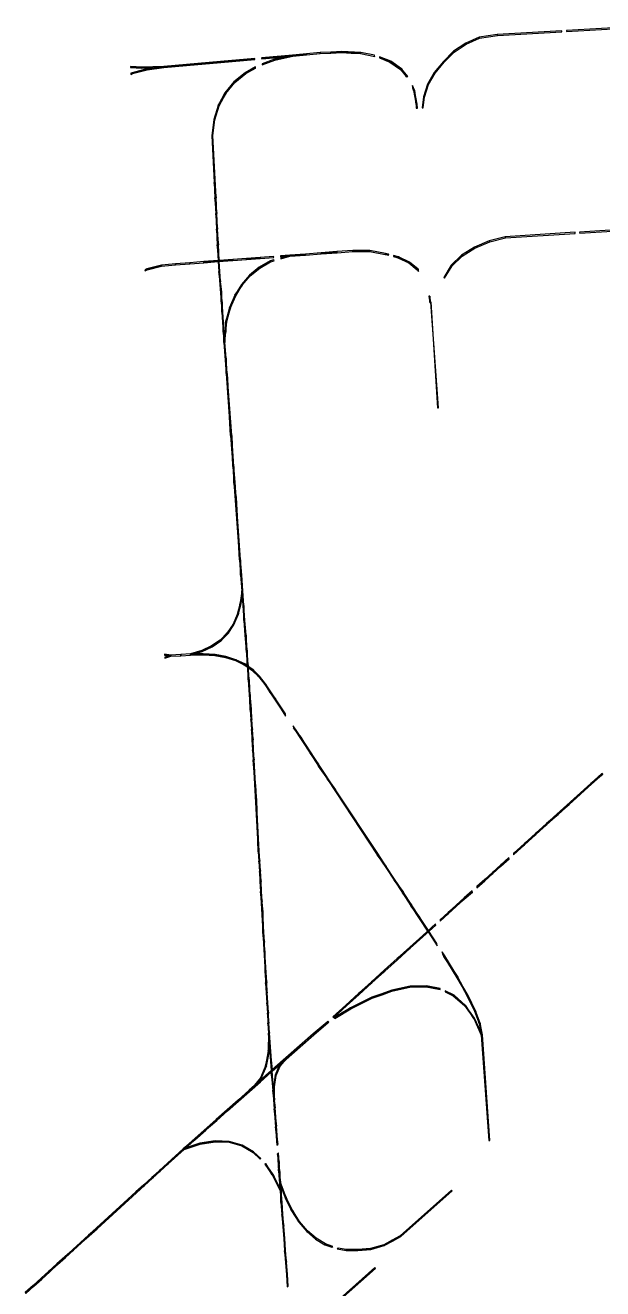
# Model space of a CAD drawing. Extents: x -9278 to 1674, y -8964 to 941.
# Drawn here: x -745 to 345, y -2228 to 159 of the extents above; entities that cross this region are included whole.
import ezdxf

# ---------------------------------------------------------------- set-up
doc = ezdxf.new("R2010")
doc.units = 0

msp = doc.modelspace()

# ---------------------------------------------------------------- linework, layer by layer
at = {"layer": 'mg_to_dxf', "color": 40}
for points in [[(146.27, 141.71), (146.48, 139.72), (268.38, 146.59), (268.26, 148.59)], [(276.96, 147.07), (453.09, 157), (453.13, 159), (276.83, 149.07)], [(63.53, 109.83), (64.81, 108.28), (87.6, 123.57), (86.63, 125.33)], [(86.63, 125.33), (87.6, 123.57), (112.38, 134.52), (111.82, 136.46)], [(111.82, 136.46), (112.38, 134.52), (146.48, 139.72), (146.27, 141.71)], [(-311.93, 96.5), (-333.41, 94.61), (-311.77, 94.5)], [(-276.43, 97.61), (-276.43, 97.61), (-269.64, 100.22), (-298.98, 97.64)], [(-276.43, 97.61), (-276.43, 97.61), (-298.98, 97.64), (-298.82, 95.64)], [(-276.43, 97.61), (-276.43, 97.61), (-254.04, 99.58), (-269.64, 100.22)], [(-240.29, 102.8), (-274.57, 94.78), (-240.16, 100.8)], [(-240.16, 100.8), (-274.57, 94.78), (-274.01, 92.89)], [(-240.29, 102.8), (-269.64, 100.22), (-254.04, 99.58)], [(-240.29, 102.8), (-214.23, 103.08), (-214.39, 105.08)], [(-240.16, 100.8), (-214.23, 103.08), (-240.29, 102.8)], [(-214.23, 103.08), (-188.3, 105.36), (-188.49, 107.35), (-214.39, 105.08)], [(-167.88, 108.38), (-188.49, 107.35), (-188.3, 105.36), (-167.94, 106.39)], [(-147.57, 107.41), (-167.88, 108.38), (-167.94, 106.39)], [(-147.28, 109.41), (-167.88, 108.38), (-147.57, 107.41)], [(-129.79, 106.43), (-147.28, 109.41), (-147.57, 107.41)], [(-112.01, 105.45), (-147.28, 109.41), (-129.79, 106.43)], [(-111.3, 107.4), (-147.28, 109.41), (-112.01, 105.45)], [(-85.36, 102.26), (-111.3, 107.4), (-112.01, 105.45), (-85.22, 100.19)], [(-56.39, 89.5), (-76.15, 99.55), (-75.99, 97.25)], [(-56.39, 89.5), (-55.01, 91.13), (-76.15, 99.55)], [(44.54, 90.55), (46.03, 89.21), (64.81, 108.28), (63.53, 109.83)], [(-524.63, 79.69), (-546.84, 81.28), (-546.72, 79.27)], [(-546.72, 79.27), (-524.92, 77.69), (-524.63, 79.69)], [(-543.69, 69.43), (-542.79, 67.58), (-515.57, 76.92)], [(-542.79, 67.58), (-515, 74.98), (-515.57, 76.92)], [(-524.92, 77.69), (-503.89, 78.56), (-524.63, 79.69)], [(-524.63, 79.69), (-503.89, 78.56), (-504.19, 80.54)], [(-515.57, 76.92), (-515, 74.98), (-483.75, 81.38)], [(-515, 74.98), (-483.56, 79.39), (-483.75, 81.38)], [(-504.19, 80.54), (-503.89, 78.56), (-483.75, 81.38)], [(-462.27, 83.27), (-483.75, 81.38), (-483.56, 79.39)], [(-462.09, 81.28), (-462.27, 83.27), (-483.56, 79.39)], [(-440.79, 85.16), (-462.27, 83.27), (-462.09, 81.28)], [(-440.61, 83.17), (-440.79, 85.16), (-462.09, 81.28)], [(-419.32, 87.05), (-440.79, 85.16), (-440.61, 83.17)], [(-376.19, 88.84), (-419.32, 87.05), (-440.61, 83.17)], [(-376.36, 90.83), (-419.32, 87.05), (-376.19, 88.84)], [(-354.89, 92.72), (-376.36, 90.83), (-354.72, 90.73)], [(-354.72, 90.73), (-376.36, 90.83), (-376.19, 88.84)], [(-333.41, 94.61), (-333.41, 94.61), (-354.89, 92.72), (-333.25, 92.61)], [(-333.25, 92.61), (-333.25, 92.61), (-354.89, 92.72), (-354.72, 90.73)], [(-311.77, 94.5), (-311.77, 94.5), (-333.41, 94.61), (-333.25, 92.61)], [(-330.07, 69.33), (-310.46, 78.04), (-310.63, 80.19)], [(-328.83, 67.79), (-310.46, 78.04), (-330.07, 69.33)], [(-274.57, 94.78), (-298.05, 86.02), (-297.89, 84), (-274.01, 92.89)], [(-56.39, 89.5), (-36.34, 75.52), (-55.01, 91.13)], [(-55.01, 91.13), (-36.34, 75.52), (-34.72, 76.88)], [(-25.06, 61.89), (-34.72, 76.88), (-36.34, 75.52)], [(-22.54, 62.07), (-34.72, 76.88), (-25.06, 61.89)], [(27.06, 69.48), (28.7, 68.33), (46.03, 89.21), (44.54, 90.55)], [(-545.92, 66.23), (-542.79, 67.58), (-543.69, 69.43), (-546.05, 68.42)], [(-351.31, 51.9), (-368.21, 31.34), (-349.82, 50.61)], [(-349.82, 50.61), (-368.21, 31.34), (-366.51, 30.34)], [(-349.82, 50.61), (-330.07, 69.33), (-351.31, 51.9)], [(-328.83, 67.79), (-330.07, 69.33), (-349.82, 50.61)], [(6.76, 23.87), (8.73, 23.44), (16.36, 47), (14.52, 47.82)], [(14.52, 47.82), (16.36, 47), (28.7, 68.33), (27.06, 69.48)], [(-368.21, 31.34), (-380.77, 7.64), (-366.51, 30.34)], [(-366.51, 30.34), (-380.77, 7.64), (-378.92, 6.97)], [(-11.73, 35.53), (-13.74, 45.1), (-14.13, 40.96)], [(-11.73, 35.53), (-9.8, 36.14), (-13.74, 45.1)], [(-11.73, 35.53), (-7.18, 9.52), (-9.8, 36.14)], [(-9.8, 36.14), (-7.18, 9.52), (-5.19, 9.66)], [(4.31, 2.98), (6.29, 2.75), (8.73, 23.44), (6.76, 23.87)], [(-378.92, 6.97), (-380.77, 7.64), (-388.99, -19.19), (-387.04, -19.48)], [(-6.69, 2.54), (-4.7, 2.68), (-5.19, 9.66), (-7.18, 9.52)], [(-388.99, -19.19), (-392.86, -49.16), (-390.87, -49.03), (-387.04, -19.48)], [(-385.01, -167.13), (-390.87, -49.03), (-392.86, -49.16), (-388.47, -137.74)], [(-387.01, -167.27), (-385.01, -167.13), (-388.47, -137.74)], [(-383.55, -196.65), (-385.01, -167.13), (-387.01, -167.27)], [(-385.54, -196.8), (-383.55, -196.65), (-387.01, -167.27)], [(-382.08, -226.18), (-383.55, -196.65), (-385.54, -196.8)], [(-384.08, -226.33), (-382.08, -226.18), (-385.54, -196.8)], [(-380.62, -255.7), (-382.08, -226.18), (-384.08, -226.33)], [(-382.61, -255.85), (-380.62, -255.7), (-384.08, -226.33)], [(161.38, -240.42), (161.7, -242.4), (293.31, -234.18), (293.18, -232.19)], [(302.01, -233.64), (485.64, -222.17), (485.69, -220.16), (301.88, -231.64)], [(-379.16, -285.23), (-380.62, -255.7), (-382.61, -255.85)], [(-381.15, -285.38), (-379.16, -285.23), (-382.61, -255.85)], [(78.75, -275.56), (79.98, -277.15), (104.02, -262.27), (103.1, -260.49)], [(103.1, -260.49), (104.02, -262.27), (131.92, -250.42), (131.26, -248.53)], [(131.26, -248.53), (131.92, -250.42), (161.7, -242.4), (161.38, -240.42)], [(-381.15, -285.38), (-407.94, -287.53), (-381.02, -287.37)], [(-353.27, -285.34), (-379.16, -285.23), (-381.15, -285.38), (-381.02, -287.37)], [(-353.41, -283.34), (-379.16, -285.23), (-353.27, -285.34)], [(-327.52, -283.46), (-327.66, -281.46), (-353.41, -283.34), (-353.27, -285.34)], [(-301.92, -279.58), (-327.66, -281.46), (-327.52, -283.46)], [(-301.76, -281.57), (-301.92, -279.58), (-327.52, -283.46)], [(-303.44, -298.01), (-282.1, -287.75), (-282.62, -285.87)], [(-276.17, -277.7), (-301.92, -279.58), (-301.76, -281.57), (-276.01, -279.69)], [(-282.62, -285.87), (-282.1, -287.75), (-275.52, -285.89), (-275.67, -283.91)], [(-245.83, -275.48), (-263.2, -276.75), (-245.7, -277.47)], [(-245.7, -277.47), (-263.2, -276.75), (-263.04, -278.74)], [(-255.41, -278.18), (-262.92, -280.3), (-262.76, -282.29)], [(-245.7, -277.47), (-255.41, -278.18), (-262.76, -282.29)], [(-245.83, -275.48), (-215.96, -275.19), (-216.09, -273.2)], [(-245.7, -277.47), (-215.96, -275.19), (-245.83, -275.48)], [(-215.96, -275.19), (-186.22, -272.92), (-186.36, -270.92), (-216.09, -273.2)], [(-186.36, -270.92), (-156.48, -270.64), (-156.62, -268.64)], [(-186.22, -272.92), (-156.48, -270.64), (-186.36, -270.92)], [(-156.48, -270.64), (-126.74, -268.36), (-126.89, -266.36), (-156.62, -268.64)], [(-94.23, -266.44), (-126.89, -266.36), (-94.55, -268.44)], [(-94.55, -268.44), (-126.89, -266.36), (-126.74, -268.36)], [(-64.99, -271.9), (-94.23, -266.44), (-94.55, -268.44), (-65.72, -273.84)], [(-59.02, -273.44), (-64.99, -271.9), (-65.72, -273.84)], [(-58.86, -275.59), (-59.02, -273.44), (-65.72, -273.84)], [(-49.83, -275.8), (-41.32, -280.07), (-40.23, -278.27)], [(-41.32, -280.07), (-49.83, -275.8), (-49.68, -277.94)], [(-41.32, -280.07), (-21.04, -289.86), (-40.23, -278.27)], [(-40.23, -278.27), (-21.04, -289.86), (-19.65, -288.26)], [(59.38, -294.16), (60.96, -295.42), (79.98, -277.15), (78.75, -275.56)], [(-515.35, -303.17), (-515.92, -301.27), (-519.26, -302.76), (-519.13, -304.85)], [(-488.29, -293.98), (-515.92, -301.27), (-488.14, -295.97)], [(-488.14, -295.97), (-515.92, -301.27), (-515.35, -303.17)], [(-461.51, -291.83), (-488.29, -293.98), (-488.14, -295.97), (-461.36, -293.82)], [(-434.58, -291.67), (-434.72, -289.68), (-461.51, -291.83), (-461.36, -293.82)], [(-407.94, -287.53), (-434.72, -289.68), (-434.58, -291.67), (-407.8, -289.52)], [(-381.02, -287.37), (-407.94, -287.53), (-407.8, -289.52)], [(-377.66, -306.36), (-379.02, -287.22), (-381.02, -287.37), (-379.65, -306.47)], [(-376.29, -325.49), (-377.66, -306.36), (-379.65, -306.47)], [(-375.56, -363.75), (-374.92, -344.63), (-379.65, -306.47)], [(-374.92, -344.63), (-376.29, -325.49), (-379.65, -306.47)], [(-321.53, -312.91), (-302.58, -299.74), (-303.44, -298.01)], [(-320.36, -314.46), (-302.58, -299.74), (-321.53, -312.91)], [(-302.58, -299.74), (-282.1, -287.75), (-303.44, -298.01)], [(-4.85, -303.21), (-19.65, -288.26), (-21.04, -289.86)], [(-3.23, -301.87), (-19.65, -288.26), (-4.85, -303.21)], [(-2.57, -306.4), (-2.85, -302.39), (-3.23, -301.87), (-4.85, -303.21)], [(45.11, -317.69), (46.82, -318.73), (60.96, -295.42), (59.38, -294.16)], [(-349.49, -351.01), (-335.45, -331.91), (-336.88, -330.58)], [(-347.85, -352.1), (-335.45, -331.91), (-349.49, -351.01)], [(-336.88, -330.58), (-320.36, -314.46), (-321.53, -312.91)], [(-335.45, -331.91), (-320.36, -314.46), (-336.88, -330.58)], [(-373.55, -363.76), (-374.92, -344.63), (-375.56, -363.75), (-374.2, -382.85)], [(-347.85, -352.1), (-349.49, -351.01), (-359.37, -374.2)], [(-347.85, -352.1), (-359.37, -374.2), (-357.56, -375.01)], [(19.05, -364.56), (19.14, -352.52), (17.14, -352.67)], [(19.14, -352.52), (19.05, -364.56), (21.05, -364.42)], [(-372.83, -401.94), (-370.82, -402.03), (-373.55, -363.76), (-374.2, -382.85)], [(-359.37, -374.2), (-366.51, -400.15), (-357.56, -375.01)], [(-357.56, -375.01), (-366.51, -400.15), (-364.57, -400.66)], [(21.05, -364.42), (33.04, -564.07), (35.04, -563.93)], [(-371.47, -421.04), (-370.82, -402.03), (-372.83, -401.94)], [(-371.47, -421.04), (-371.47, -421.04), (-369.45, -421.17), (-370.82, -402.03)], [(-368.99, -427.71), (-366.33, -420.48), (-366.51, -400.15)], [(-366.33, -420.48), (-364.57, -400.66), (-366.51, -400.15)], [(-370.1, -440.13), (-370.1, -440.13), (-369.45, -421.17), (-371.47, -421.04)], [(-370.1, -440.13), (-370.1, -440.13), (-368.09, -440.3), (-369.45, -421.17)], [(-368.09, -440.3), (-366.33, -420.48), (-368.99, -427.71)], [(-370.1, -440.13), (-365.89, -498.78), (-365.98, -469.61), (-368.09, -440.3)], [(-365.98, -469.61), (-365.89, -498.78), (-363.88, -498.92)], [(-365.89, -498.78), (-357.47, -616.08), (-363.88, -498.92)], [(-357.47, -616.08), (-357.47, -616.08), (-355.46, -616.15), (-363.88, -498.92)], [(-353.26, -674.74), (-353.26, -674.74), (-355.46, -616.15), (-357.47, -616.08)], [(-351.25, -674.77), (-351.25, -674.77), (-355.46, -616.15), (-353.26, -674.74)], [(-351.16, -704.06), (-351.16, -704.06), (-351.25, -674.77), (-353.26, -674.74)], [(-351.25, -674.77), (-351.25, -674.77), (-351.16, -704.06), (-349.15, -704.08)], [(-347.05, -733.39), (-347.05, -733.39), (-351.16, -704.06), (-340.63, -850.69)], [(-347.05, -733.39), (-347.05, -733.39), (-349.15, -704.08), (-351.16, -704.06)], [(-338.63, -850.62), (-338.63, -850.62), (-347.05, -733.39), (-340.63, -850.69)], [(-340.63, -850.69), (-338.53, -880.02), (-338.63, -850.62)], [(-338.63, -850.62), (-338.53, -880.02), (-336.53, -879.93)], [(-338.53, -880.02), (-336.42, -909.34), (-334.42, -909.24), (-336.53, -879.93)], [(-336.42, -909.34), (-339.29, -932.9), (-335.69, -919.58)], [(-335.69, -919.58), (-339.29, -932.9), (-337.35, -933.21)], [(-336.42, -909.34), (-334.41, -937.36), (-332.41, -937.25), (-334.42, -909.24)], [(-342.97, -954.67), (-344.8, -953.99), (-352.96, -972.62), (-351.28, -973.63)], [(-339.29, -932.9), (-344.8, -953.99), (-342.97, -954.67)], [(-337.35, -933.21), (-339.29, -932.9), (-342.97, -954.67)], [(-334.41, -937.36), (-332.4, -965.37), (-332.41, -937.25)], [(-332.41, -937.25), (-332.4, -965.37), (-330.4, -965.26)], [(-352.96, -972.62), (-363.76, -988.78), (-362.29, -990.07)], [(-351.28, -973.63), (-352.96, -972.62), (-362.29, -990.07)], [(-332.4, -965.37), (-330.39, -993.38), (-328.39, -993.27), (-330.4, -965.26)], [(-393.28, -1013.71), (-375.99, -1004.01), (-377.2, -1002.48)], [(-363.76, -988.78), (-377.2, -1002.48), (-375.99, -1004.01)], [(-362.29, -990.07), (-363.76, -988.78), (-375.99, -1004.01)], [(-330.39, -993.38), (-328.38, -1021.4), (-328.39, -993.27)], [(-328.39, -993.27), (-328.38, -1021.4), (-326.38, -1021.28)], [(-412.01, -1022.48), (-433.38, -1028.78), (-411.47, -1024.36)], [(-411.47, -1024.36), (-433.38, -1028.78), (-425.86, -1028.6)], [(-393.28, -1013.71), (-412.01, -1022.48), (-392.38, -1015.44)], [(-392.38, -1015.44), (-412.01, -1022.48), (-411.47, -1024.36)], [(-393.28, -1013.71), (-392.38, -1015.44), (-375.99, -1004.01)], [(-328.38, -1021.4), (-326.36, -1049.41), (-326.38, -1021.28)], [(-326.38, -1021.28), (-326.36, -1049.41), (-324.37, -1049.29)], [(-470.29, -1031.24), (-482.33, -1029.32), (-474.62, -1032.52)], [(-474.62, -1032.52), (-482.33, -1029.32), (-482.21, -1031.31)], [(-482, -1034.71), (-481.88, -1036.7), (-470.16, -1033.23), (-470.29, -1031.24)], [(-470.16, -1033.23), (-451.7, -1032.01), (-451.83, -1030.01), (-470.29, -1031.24)], [(-451.83, -1030.01), (-451.7, -1032.01), (-433.25, -1030.78), (-433.38, -1028.78)], [(-409.18, -1028.21), (-433.38, -1028.78), (-409.33, -1030.2)], [(-409.33, -1030.2), (-433.38, -1028.78), (-433.25, -1030.78)], [(-387.24, -1031.78), (-409.18, -1028.21), (-409.33, -1030.2)], [(-386.83, -1029.81), (-409.18, -1028.21), (-387.24, -1031.78)], [(-366.97, -1035.49), (-386.83, -1029.81), (-387.24, -1031.78)], [(-366.31, -1033.59), (-386.83, -1029.81), (-366.97, -1035.49)], [(-348.52, -1041.36), (-366.31, -1033.59), (-366.97, -1035.49)], [(-348.52, -1041.36), (-347.63, -1039.55), (-366.31, -1033.59)], [(-348.52, -1041.36), (-331.89, -1049.38), (-347.63, -1039.55)], [(-347.63, -1039.55), (-331.89, -1049.38), (-330.78, -1047.69)], [(-326.27, -1050.79), (-330.78, -1047.69), (-331.89, -1049.38)], [(-326.08, -1053.36), (-326.27, -1050.79), (-331.89, -1049.38)], [(-326.36, -1049.41), (-324.35, -1077.43), (-324.37, -1049.29)], [(-324.37, -1049.29), (-324.35, -1077.43), (-322.36, -1077.3)], [(-324.16, -1052.24), (-323.97, -1054.81), (-315.78, -1058)], [(-317.09, -1059.54), (-315.78, -1058), (-323.97, -1054.81)], [(-317.09, -1059.54), (-304.1, -1071.85), (-315.78, -1058)], [(-315.78, -1058), (-304.1, -1071.85), (-302.61, -1070.5)], [(-302.61, -1070.5), (-304.1, -1071.85), (-291.28, -1085.18)], [(-304.1, -1071.85), (-292.94, -1086.3), (-291.28, -1085.18)], [(-324.35, -1077.43), (-320.33, -1133.46), (-322.36, -1077.3)], [(-322.36, -1077.3), (-320.33, -1133.46), (-320.35, -1105.31)], [(-283.09, -1101.22), (-291.28, -1085.18), (-292.94, -1086.3)], [(-272.57, -1113.52), (-291.28, -1085.18), (-283.09, -1101.22)], [(-320.35, -1105.31), (-320.33, -1133.46), (-318.34, -1133.32)], [(-273.24, -1116.15), (-272.57, -1113.52), (-283.09, -1101.22)], [(-253.86, -1141.86), (-272.57, -1113.52), (-273.24, -1116.15), (-263.39, -1131.07)], [(-317.26, -1152.47), (-318.33, -1133.35), (-320.33, -1133.46)], [(-319.26, -1152.58), (-317.26, -1152.47), (-320.33, -1133.46)], [(-253.53, -1145.99), (-253.86, -1141.86), (-263.39, -1131.07)], [(-316.19, -1171.59), (-317.26, -1152.47), (-319.26, -1152.58)], [(-318.18, -1171.71), (-316.19, -1171.59), (-319.26, -1152.58)], [(-239.03, -1164.34), (-238.7, -1168.47), (-223.08, -1188.5)], [(-238.7, -1168.47), (-222.86, -1192.46), (-223.08, -1188.5)], [(-315.11, -1190.72), (-316.19, -1171.59), (-318.18, -1171.71)], [(-317.11, -1190.83), (-315.11, -1190.72), (-318.18, -1171.71)], [(-314.04, -1209.84), (-315.11, -1190.72), (-317.11, -1190.83), (-316.03, -1209.96)], [(-223.08, -1188.5), (-222.86, -1192.46), (-207.03, -1216.44), (-191.18, -1236.82)], [(-312.96, -1228.97), (-314.04, -1209.84), (-316.03, -1209.96)], [(-314.96, -1229.08), (-312.96, -1228.97), (-316.03, -1209.96)], [(-207.03, -1216.44), (-191.19, -1240.43), (-191.18, -1236.82)], [(-309.74, -1286.34), (-309.74, -1286.34), (-312.96, -1228.97), (-314.96, -1229.08)], [(-308.66, -1305.46), (-308.66, -1305.46), (-314.96, -1229.08), (-305.29, -1401.2)], [(-308.66, -1305.46), (-308.66, -1305.46), (-309.74, -1286.34), (-314.96, -1229.08)], [(-191.18, -1236.82), (-191.19, -1240.43), (-159.28, -1285.14)], [(-191.19, -1240.43), (-175.36, -1264.42), (-159.28, -1285.14)], [(-175.36, -1264.42), (-159.52, -1288.4), (-159.28, -1285.14)], [(323.15, -1273.27), (345.46, -1255.79), (344.06, -1254.36)], [(324.39, -1274.84), (345.46, -1255.79), (323.15, -1273.27)], [(-159.28, -1285.14), (-159.52, -1288.4), (-80.34, -1408.34), (-79.53, -1405.94)], [(282.27, -1312.94), (282.27, -1312.94), (323.15, -1273.27), (239.5, -1348.92)], [(282.27, -1312.94), (282.27, -1312.94), (303.33, -1293.89), (323.15, -1273.27)], [(303.33, -1293.89), (303.33, -1293.89), (324.39, -1274.84), (323.15, -1273.27)], [(-308.66, -1305.46), (-308.66, -1305.46), (-305.29, -1401.2), (-303.29, -1401.09)], [(282.27, -1312.94), (282.27, -1312.94), (239.5, -1348.92), (261.2, -1331.99)], [(240.14, -1351.04), (240.14, -1351.04), (261.2, -1331.99), (239.5, -1348.92)], [(218.59, -1367.83), (240.14, -1351.04), (239.5, -1348.92)], [(219.08, -1370.09), (240.14, -1351.04), (218.59, -1367.83)], [(197.68, -1386.74), (219.08, -1370.09), (218.59, -1367.83)], [(198.01, -1389.14), (219.08, -1370.09), (197.68, -1386.74)], [(-305.29, -1401.2), (-305.29, -1401.2), (-302.22, -1420.21), (-303.29, -1401.09)], [(-301.14, -1439.33), (-302.22, -1420.21), (-305.29, -1401.2), (-304.21, -1420.33)], [(-79.53, -1405.94), (-80.34, -1408.34), (-63.58, -1430.1)], [(176.77, -1405.65), (198.01, -1389.14), (197.68, -1386.74)], [(176.95, -1408.19), (198.01, -1389.14), (176.77, -1405.65)], [(-303.14, -1439.45), (-301.14, -1439.33), (-304.21, -1420.33)], [(-80.34, -1408.34), (-64.51, -1432.33), (-63.58, -1430.1)], [(-64.51, -1432.33), (-48.67, -1456.31), (-47.63, -1454.26), (-63.58, -1430.1)], [(137.89, -1440.82), (137.89, -1440.82), (153.26, -1429.61), (153.09, -1427.07)], [(138.06, -1443.36), (138.06, -1443.36), (153.26, -1429.61), (137.89, -1440.82)], [(153.09, -1427.07), (168.46, -1415.86), (168.29, -1413.33)], [(153.26, -1429.61), (168.46, -1415.86), (153.09, -1427.07)], [(-300.07, -1458.46), (-301.14, -1439.33), (-303.14, -1439.45)], [(-302.06, -1458.58), (-300.07, -1458.46), (-303.14, -1439.45)], [(-47.63, -1454.26), (-48.67, -1456.31), (-31.68, -1478.42)], [(122.86, -1457.1), (122.86, -1457.1), (122.68, -1454.57), (107.48, -1468.32)], [(138.06, -1443.36), (138.06, -1443.36), (137.89, -1440.82), (122.68, -1454.57)], [(138.06, -1443.36), (138.06, -1443.36), (122.68, -1454.57), (122.86, -1457.1)], [(-298.99, -1477.58), (-300.07, -1458.46), (-302.06, -1458.58), (-300.99, -1477.7)], [(-297.92, -1496.71), (-297.92, -1496.71), (-298.99, -1477.58), (-300.99, -1477.7)], [(-296.84, -1515.83), (-296.84, -1515.83), (-300.99, -1477.7), (-296.69, -1554.2)], [(-296.84, -1515.83), (-296.84, -1515.83), (-297.92, -1496.71), (-300.99, -1477.7)], [(-48.67, -1456.31), (-32.84, -1480.3), (-31.68, -1478.42)], [(-31.68, -1478.42), (-32.84, -1480.3), (-15.73, -1502.58)], [(99, -1475.99), (83.8, -1489.74), (99.18, -1478.53)], [(99.18, -1478.53), (83.8, -1489.74), (83.98, -1492.27)], [(122.86, -1457.1), (122.86, -1457.1), (107.48, -1468.32), (107.66, -1470.85)], [(-32.84, -1480.3), (-17, -1504.29), (-15.73, -1502.58)], [(-15.73, -1502.58), (-17, -1504.29), (0.22, -1526.74)], [(83.8, -1489.74), (83.8, -1489.74), (53.4, -1517.23), (83.98, -1492.27)], [(83.98, -1492.27), (83.98, -1492.27), (53.4, -1517.23), (53.58, -1519.77)], [(-296.84, -1515.83), (-296.84, -1515.83), (-296.69, -1554.2), (-295.77, -1534.96)], [(-17, -1504.29), (-1.17, -1528.27), (0.22, -1526.74)], [(0.22, -1526.74), (-1.17, -1528.27), (14.67, -1552.26), (16.17, -1550.9)], [(53.58, -1519.77), (53.58, -1519.77), (53.4, -1517.23), (38.2, -1530.98)], [(53.58, -1519.77), (53.58, -1519.77), (38.2, -1530.98), (38.38, -1533.51)], [(-293.62, -1573.2), (-295.77, -1534.96), (-296.69, -1554.2)], [(5.81, -1562.97), (29.89, -1541.19), (29.71, -1538.65), (5.48, -1560.57)], [(-293.62, -1573.2), (-293.62, -1573.2), (-296.69, -1554.2), (-292.55, -1592.33)], [(-292.39, -1630.7), (-292.39, -1630.7), (-292.55, -1592.33), (-296.69, -1554.2)], [(-18.76, -1582.49), (-18.28, -1584.76), (5.81, -1562.97), (5.48, -1560.57)], [(32.33, -1575.93), (17.28, -1552.59), (15.78, -1553.95), (32.62, -1580.06)], [(-292.39, -1630.7), (-292.39, -1630.7), (-289.32, -1649.7), (-292.55, -1592.33)], [(-43, -1604.41), (-18.28, -1584.76), (-18.76, -1582.49)], [(-42.37, -1606.54), (-18.28, -1584.76), (-43, -1604.41)], [(45.5, -1600.04), (42.45, -1591.64), (42.74, -1595.76)], [(45.5, -1600.04), (47.14, -1598.91), (42.45, -1591.64)], [(71.76, -1639.46), (47.14, -1598.91), (45.5, -1600.04)], [(-66.46, -1628.32), (-42.37, -1606.54), (-43, -1604.41), (-67.23, -1626.33)], [(70, -1640.39), (71.76, -1639.46), (45.5, -1600.04)], [(-292.39, -1630.7), (-292.39, -1630.7), (-291.32, -1649.83), (-289.32, -1649.7)], [(-91.47, -1648.25), (-91.47, -1648.25), (-66.46, -1628.32), (-67.23, -1626.33)], [(-91.47, -1648.25), (-91.47, -1648.25), (-90.54, -1650.11), (-66.46, -1628.32)], [(70, -1640.39), (79.64, -1657.69), (71.76, -1639.46)], [(71.76, -1639.46), (79.64, -1657.69), (81.45, -1656.86)], [(-288.25, -1668.82), (-289.32, -1649.7), (-291.32, -1649.83)], [(-290.24, -1668.95), (-288.25, -1668.82), (-291.32, -1649.83)], [(-289.17, -1688.08), (-287.17, -1687.95), (-288.25, -1668.82), (-290.24, -1668.95)], [(-139.94, -1692.09), (-138.72, -1693.68), (-114.63, -1671.89), (-115.7, -1670.17)], [(-91.47, -1648.25), (-91.47, -1648.25), (-115.7, -1670.17), (-90.54, -1650.11)], [(-114.63, -1671.89), (-90.54, -1650.11), (-115.7, -1670.17)], [(-71.63, -1670.55), (-90.4, -1677.39), (-71.45, -1672.47)], [(-52.89, -1665.67), (-52.86, -1663.7), (-71.63, -1670.55)], [(-52.89, -1665.67), (-71.63, -1670.55), (-71.45, -1672.47)], [(-52.89, -1665.67), (-19.01, -1658.43), (-52.86, -1663.7)], [(-52.86, -1663.7), (-19.01, -1658.43), (-18.59, -1656.47)], [(-19.01, -1658.43), (11.63, -1657.56), (-18.59, -1656.47)], [(12.4, -1655.67), (-18.59, -1656.47), (11.63, -1657.56)], [(38.29, -1660.96), (12.4, -1655.67), (11.63, -1657.56)], [(38.43, -1662.93), (38.29, -1660.96), (11.63, -1657.56)], [(64.52, -1673.43), (47.6, -1665.05), (47.76, -1667.35), (63.16, -1674.91)], [(79.64, -1657.69), (89.28, -1674.99), (81.45, -1656.86)], [(81.45, -1656.86), (89.28, -1674.99), (91.13, -1674.25)], [(-286.1, -1707.07), (-287.17, -1687.95), (-289.17, -1688.08)], [(-288.09, -1707.2), (-286.1, -1707.07), (-289.17, -1688.08)], [(-164.18, -1714.01), (-162.8, -1715.46), (-138.72, -1693.68), (-139.94, -1692.09)], [(-110.82, -1687.46), (-131.23, -1697.52), (-110.2, -1689.26)], [(-110.2, -1689.26), (-131.23, -1697.52), (-130.38, -1699.25)], [(-90.01, -1679.27), (-90.4, -1677.39), (-110.82, -1687.46), (-110.2, -1689.26)], [(-71.45, -1672.47), (-90.4, -1677.39), (-90.01, -1679.27)], [(84.06, -1693.14), (64.52, -1673.43), (63.16, -1674.91)], [(84.06, -1693.14), (85.66, -1691.98), (64.52, -1673.43)], [(84.06, -1693.14), (101.71, -1717.73), (85.66, -1691.98)], [(103.53, -1716.98), (85.66, -1691.98), (101.71, -1717.73)], [(89.28, -1674.99), (103.35, -1703.84), (105.26, -1703.28), (91.13, -1674.25)], [(-285.02, -1726.2), (-286.1, -1707.07), (-288.09, -1707.2)], [(-287.02, -1726.33), (-285.02, -1726.2), (-288.09, -1707.2)], [(-146.69, -1706.84), (-162.15, -1716.15), (-160.78, -1717.6)], [(-130.38, -1699.25), (-138.96, -1702.18), (-160.78, -1717.6)], [(-138.96, -1702.18), (-146.69, -1706.84), (-160.78, -1717.6)], [(-131.23, -1697.52), (-138.96, -1702.18), (-130.38, -1699.25)], [(114.77, -1741.23), (103.53, -1716.98), (101.71, -1717.73), (116.12, -1748.69)], [(112.19, -1726.95), (105.26, -1703.28), (103.35, -1703.84)], [(112.19, -1726.95), (114.15, -1726.54), (105.26, -1703.28)], [(-283.95, -1745.32), (-285.02, -1726.2), (-287.02, -1726.33)], [(-285.94, -1745.45), (-283.95, -1745.32), (-287.02, -1726.33)], [(-175.34, -1724.1), (-201.23, -1746.68), (-200.18, -1748.43)], [(-174, -1725.58), (-175.34, -1724.1), (-200.18, -1748.43)], [(-173.82, -1722.73), (-175.34, -1724.1), (-173.55, -1723.02)], [(-173.55, -1723.02), (-175.34, -1724.1), (-174, -1725.58), (-172.17, -1724.48)], [(112.19, -1726.95), (116.12, -1748.69), (114.15, -1726.54)], [(114.15, -1726.54), (116.12, -1748.69), (118.11, -1748.42)], [(-286.3, -1778.69), (-284.21, -1769.22), (-285.94, -1745.45)], [(-278.92, -1814.43), (-283.95, -1745.32), (-285.94, -1745.45)], [(-280.8, -1816.15), (-278.92, -1814.43), (-285.94, -1745.45)], [(-200.18, -1748.43), (-201.23, -1746.68), (-227.13, -1769.27), (-226.36, -1771.28)], [(130.1, -1948.09), (132.1, -1947.93), (118.11, -1748.42), (116.12, -1748.69)], [(-286.3, -1778.69), (-291.39, -1806.73), (-284.32, -1779.05)], [(-284.32, -1779.05), (-291.39, -1806.73), (-289.53, -1807.52)], [(-284.21, -1769.22), (-286.3, -1778.69), (-284.32, -1779.05)], [(-253.02, -1791.85), (-253.02, -1791.85), (-226.36, -1771.28), (-227.13, -1769.27)], [(-252.55, -1794.12), (-252.55, -1794.12), (-226.36, -1771.28), (-253.02, -1791.85)], [(-301.21, -1829.57), (-289.53, -1807.52), (-291.39, -1806.73)], [(-301.21, -1829.57), (-299.57, -1830.75), (-289.53, -1807.52)], [(-278.92, -1814.43), (-278.92, -1814.43), (-252.55, -1794.12), (-253.02, -1791.85)], [(-278.73, -1816.97), (-278.73, -1816.97), (-252.55, -1794.12), (-278.92, -1814.43)], [(-263.91, -1807.68), (-265.53, -1806.47), (-273.09, -1824.21)], [(-263.91, -1807.68), (-273.09, -1824.21), (-271.24, -1825)], [(-263.91, -1807.68), (-262.4, -1802.72), (-265.53, -1806.47)], [(-263.91, -1807.68), (-252.84, -1794.38), (-262.4, -1802.72)], [(-301.55, -1834.57), (-322.31, -1853), (-301.22, -1836.98)], [(-301.22, -1836.98), (-322.31, -1853), (-321.83, -1855.28)], [(-301.21, -1829.57), (-315.77, -1847.19), (-306.03, -1838.55)], [(-301.21, -1829.57), (-306.03, -1838.55), (-299.57, -1830.75)], [(-301.22, -1836.98), (-301.22, -1836.98), (-280.8, -1816.15), (-301.55, -1834.57)], [(-280.61, -1818.69), (-280.61, -1818.69), (-280.8, -1816.15), (-301.22, -1836.98)], [(-278.92, -1814.43), (-280.8, -1816.15), (-278.73, -1816.97)], [(-280.61, -1818.69), (-280.61, -1818.69), (-278.73, -1816.97), (-280.8, -1816.15)], [(-278.73, -1816.97), (-280.61, -1818.69), (-276.16, -1851.59)], [(-280.61, -1818.69), (-278.04, -1853.27), (-276.16, -1851.59)], [(-273.09, -1824.21), (-276.57, -1846.05), (-274.59, -1846.37), (-271.24, -1825)], [(-322.31, -1853), (-343.07, -1871.43), (-321.83, -1855.28)], [(-321.83, -1855.28), (-343.07, -1871.43), (-342.45, -1873.57)], [(-276.16, -1851.59), (-278.04, -1853.27), (-273.58, -1886.21)], [(-278.04, -1853.27), (-275.47, -1887.84), (-273.58, -1886.21)], [(-276.57, -1846.05), (-274.66, -1871.69), (-274.59, -1846.37)], [(-343.07, -1871.43), (-363.82, -1889.85), (-342.45, -1873.57)], [(-342.45, -1873.57), (-363.82, -1889.85), (-363.06, -1891.87)], [(-384.58, -1908.28), (-384.58, -1908.28), (-446.85, -1963.56), (-383.67, -1910.16)], [(-384.58, -1908.28), (-384.58, -1908.28), (-383.67, -1910.16), (-363.82, -1889.85)], [(-363.82, -1889.85), (-363.82, -1889.85), (-383.67, -1910.16), (-363.06, -1891.87)], [(-273.58, -1886.21), (-273.58, -1886.21), (-275.47, -1887.84), (-271.01, -1920.82)], [(-272.9, -1922.42), (-272.9, -1922.42), (-271.01, -1920.82), (-275.47, -1887.84)], [(-404.28, -1928.45), (-446.85, -1963.56), (-424.9, -1946.75)], [(-272.9, -1922.42), (-272.9, -1922.42), (-268.44, -1955.44), (-271.01, -1920.82)], [(-272.9, -1922.42), (-272.9, -1922.42), (-270.33, -1957), (-268.44, -1955.44)], [(-424.9, -1946.75), (-446.85, -1963.56), (-445.51, -1965.04)], [(-445.51, -1965.04), (-414.87, -1954.76), (-442, -1961.93)], [(-415.64, -1953.08), (-442, -1961.93), (-414.87, -1954.76)], [(-386.75, -1948.41), (-415.64, -1953.08), (-414.87, -1954.76)], [(-386.75, -1948.41), (-414.87, -1954.76), (-386.5, -1950.18)], [(-360.18, -1949.54), (-386.75, -1948.41), (-386.5, -1950.18)], [(-360.18, -1949.54), (-386.5, -1950.18), (-360.4, -1951.3)], [(-360.4, -1951.3), (-335.91, -1956.47), (-360.18, -1949.54)], [(-336.57, -1958.12), (-335.91, -1956.47), (-360.4, -1951.3)], [(-336.57, -1958.12), (-313.96, -1969.21), (-335.91, -1956.47)], [(-475.36, -1992.22), (-445.51, -1965.04), (-446.85, -1963.56), (-476.7, -1990.74)], [(-336.57, -1958.12), (-315.02, -1970.64), (-313.96, -1969.21)], [(-313.96, -1969.21), (-315.02, -1970.64), (-301.87, -1983.05), (-300.5, -1981.92)], [(-265.94, -1989.06), (-267.26, -1971.33), (-269.15, -1972.89)], [(-265.94, -1989.06), (-269.15, -1972.89), (-266.75, -2005.2)], [(-506.56, -2017.92), (-498.76, -2011.5), (-491.63, -2004.33)], [(-498.76, -2011.5), (-490.29, -2005.81), (-491.63, -2004.33)], [(-491.63, -2004.33), (-475.36, -1992.22), (-476.7, -1990.74)], [(-490.29, -2005.81), (-475.36, -1992.22), (-491.63, -2004.33)], [(-278.72, -2012.77), (-291.67, -1991.49), (-293.05, -1992.63)], [(-278.72, -2012.77), (-277, -2012.1), (-291.67, -1991.49)], [(-266.75, -2005.2), (-266.75, -2005.2), (-264.62, -2006.79), (-265.94, -1989.06)], [(-520.15, -2032.99), (-520.15, -2032.99), (-506.56, -2017.92), (-521.49, -2031.51)], [(-505.22, -2019.4), (-505.22, -2019.4), (-506.56, -2017.92), (-520.15, -2032.99)], [(-505.22, -2019.4), (-505.22, -2019.4), (-498.76, -2011.5), (-506.56, -2017.92)], [(-498.76, -2011.5), (-505.22, -2019.4), (-490.29, -2005.81)], [(-278.72, -2012.77), (-263.98, -2042.39), (-277, -2012.1)], [(-277, -2012.1), (-263.98, -2042.39), (-261.99, -2042.25)], [(-264.35, -2037.51), (-264.35, -2037.51), (-264.62, -2006.79), (-266.75, -2005.2)], [(-263.31, -2024.52), (-263.31, -2024.52), (-264.62, -2006.79), (-264.35, -2037.51)], [(-263.31, -2024.52), (-263.31, -2024.52), (-264.35, -2037.51), (-261.99, -2042.25)], [(-252.53, -2055.38), (-263.09, -2027.4), (-262.58, -2034.26)], [(-535.07, -2046.58), (-536.41, -2045.1), (-551.34, -2058.69), (-609.71, -2114.54)], [(-521.49, -2031.51), (-536.41, -2045.1), (-520.15, -2032.99)], [(-520.15, -2032.99), (-536.41, -2045.1), (-535.07, -2046.58)], [(-263.98, -2042.39), (-262.3, -2065.18), (-261.99, -2042.25)], [(-254.35, -2056.02), (-242.19, -2080.84), (-252.53, -2055.38), (-262.58, -2034.26)], [(-261.99, -2042.25), (-262.3, -2065.18), (-260.32, -2064.84)], [(61.22, -2043.08), (59.89, -2041.59), (-37.07, -2127.82), (-35.74, -2129.31)], [(-551.34, -2058.69), (-596.13, -2099.46), (-611.05, -2113.05), (-609.71, -2114.54)], [(-262.3, -2065.18), (-260.62, -2087.96), (-258.65, -2087.43), (-260.32, -2064.84)], [(-252.53, -2055.38), (-242.19, -2080.84), (-240.55, -2079.87)], [(-258.65, -2087.43), (-260.62, -2087.96), (-256.98, -2110.02)], [(-260.62, -2087.96), (-258.93, -2110.74), (-256.98, -2110.02)], [(-242.19, -2080.84), (-228.6, -2102.13), (-240.55, -2079.87)], [(-240.55, -2079.87), (-228.6, -2102.13), (-227.16, -2100.88)], [(-625.98, -2126.64), (-670.76, -2167.41), (-624.64, -2128.13), (-618.18, -2120.22)], [(-611.05, -2113.05), (-625.98, -2126.64), (-618.18, -2120.22)], [(-609.71, -2114.54), (-618.18, -2120.22), (-624.64, -2128.13)], [(-611.05, -2113.05), (-618.18, -2120.22), (-609.71, -2114.54)], [(-258.93, -2110.74), (-257.25, -2133.52), (-255.31, -2132.61), (-256.98, -2110.02)], [(-227.16, -2100.88), (-228.6, -2102.13), (-212.37, -2118.41)], [(-228.6, -2102.13), (-213.57, -2119.89), (-212.37, -2118.41)], [(-212.37, -2118.41), (-213.57, -2119.89), (-196.16, -2132.46)], [(-213.57, -2119.89), (-197.12, -2134.12), (-196.16, -2132.46)], [(-624.64, -2128.13), (-670.76, -2167.41), (-654.49, -2155.31)], [(-255.31, -2132.61), (-257.25, -2133.52), (-255.56, -2156.3), (-253.64, -2155.2)], [(-197.12, -2134.12), (-179.24, -2144.81), (-178.54, -2143.03), (-196.16, -2132.46)], [(-179.24, -2144.81), (-166.19, -2149.65), (-178.54, -2143.03)], [(-178.54, -2143.03), (-166.19, -2149.65), (-164.59, -2148.22)], [(-93.33, -2151.79), (-92.75, -2153.58), (-68.08, -2144.83)], [(-68.08, -2144.83), (-92.75, -2153.58), (-67.14, -2146.5)], [(-67.14, -2146.5), (-52.57, -2136.33), (-68.08, -2144.83)], [(-67.14, -2146.5), (-51.44, -2137.91), (-52.57, -2136.33)], [(-52.57, -2136.33), (-51.44, -2137.91), (-35.74, -2129.31), (-37.07, -2127.82)], [(-669.42, -2168.9), (-670.76, -2167.41), (-685.69, -2181), (-684.35, -2182.49)], [(-654.49, -2155.31), (-670.76, -2167.41), (-669.42, -2168.9)], [(-253.64, -2155.2), (-255.56, -2156.3), (-251.97, -2177.79)], [(-255.56, -2156.3), (-253.88, -2179.08), (-251.97, -2177.79)], [(-156.02, -2152.65), (-139.18, -2155.6), (-139.08, -2153.71), (-154.21, -2151.04)], [(-139.18, -2155.6), (-117, -2155.69), (-139.08, -2153.71)], [(-139.08, -2153.71), (-117, -2155.69), (-117.23, -2153.83)], [(-93.33, -2151.79), (-117.23, -2153.83), (-92.75, -2153.58)], [(-92.75, -2153.58), (-117.23, -2153.83), (-117, -2155.69)], [(-699.28, -2196.08), (-700.62, -2194.59), (-715.55, -2208.18), (-714.2, -2209.67)], [(-685.69, -2181), (-700.62, -2194.59), (-684.35, -2182.49)], [(-684.35, -2182.49), (-700.62, -2194.59), (-699.28, -2196.08)], [(-253.88, -2179.08), (-252.2, -2201.87), (-250.3, -2200.38), (-251.97, -2177.79)], [(-162.62, -2256.88), (-161.29, -2258.38), (-83.96, -2189.6), (-85.29, -2188.1)], [(-715.55, -2208.18), (-730.47, -2221.77), (-729.13, -2223.26), (-714.2, -2209.67)], [(-250.3, -2200.38), (-252.2, -2201.87), (-250.51, -2224.65), (-248.63, -2222.97)], [(-745.4, -2235.36), (-745.4, -2235.36), (-729.13, -2223.26), (-730.47, -2221.77)], [(-744.06, -2236.85), (-744.06, -2236.85), (-729.13, -2223.26), (-745.4, -2235.36)]]:
    msp.add_3dface(points, dxfattribs=at)

doc.saveas('drawing.dxf')
